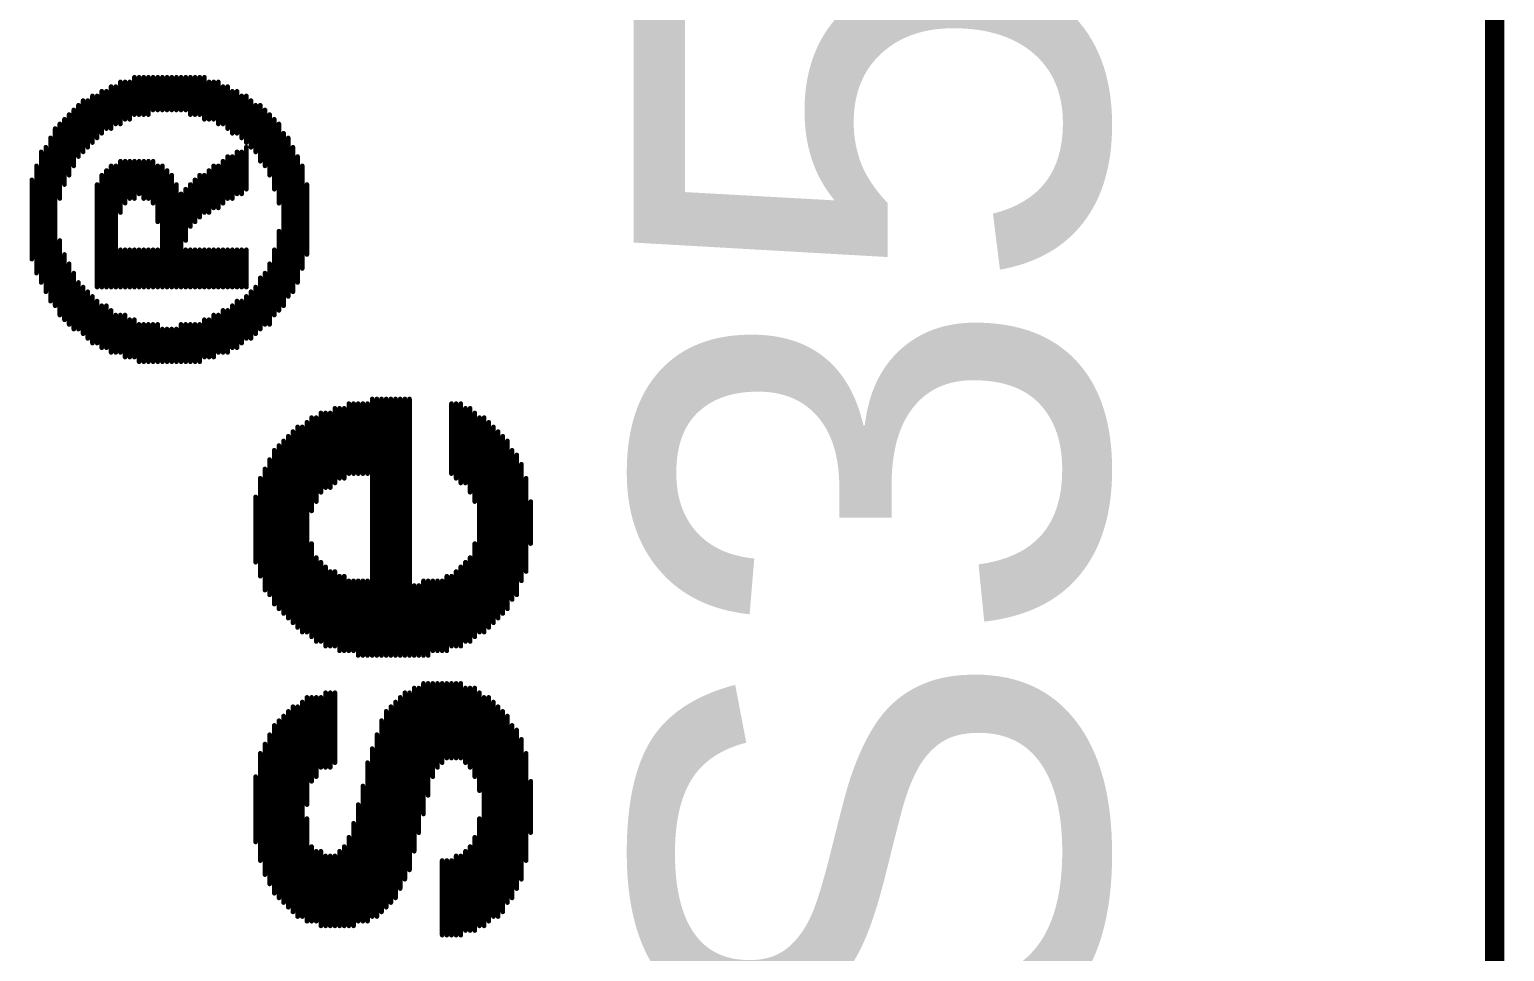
# Model space of a CAD drawing. Header units: millimetres. Extents: x 3.36 to 9.53, y 8.95 to 11.93.
# Drawn here: x 3.8103 to 4.1899, y 10.1594 to 10.3967 of the extents above; entities that cross this region are included whole.
import ezdxf

# ---------------------------------------------------------------- set-up
doc = ezdxf.new("R2010")
doc.units = ezdxf.units.MM
doc.header["$MEASUREMENT"] = 0
doc.layers.get('0').update_dxf_attribs({"linetype": 'CONTINUOUS'})
doc.layers.add('TOPOVERLAY', color=2, linetype='CONTINUOUS')

# ---------------------------------------------------------------- blocks, each defined once
blk = doc.blocks.new('TFT35_B_33')
at = {"layer": 'TOPOVERLAY', "const_width": 0.005}
blk.add_lwpolyline([(-1.67323, -1.08268), (-1.67323, 1.08268)], dxfattribs=at)

msp = doc.modelspace()

# ---------------------------------------------------------------- linework, layer by layer
at = {"layer": 'TOPOVERLAY', "const_width": 0.0012}
for points in [[(3.83369, 10.37237), (3.83369, 10.38317)], [(3.83489, 10.37357), (3.83489, 10.38317)], [(3.83609, 10.37357), (3.83609, 10.38317)], [(3.83729, 10.37477), (3.83729, 10.38437)], [(3.83849, 10.37477), (3.83849, 10.38437)], [(3.83969, 10.37477), (3.83969, 10.38437)], [(3.84089, 10.37477), (3.84089, 10.38437)], [(3.84209, 10.37597), (3.84209, 10.38437)], [(3.84329, 10.37597), (3.84329, 10.38437)], [(3.84449, 10.37597), (3.84449, 10.38437)], [(3.84569, 10.37597), (3.84569, 10.38437)], [(3.84689, 10.37597), (3.84689, 10.38437)], [(3.84809, 10.37597), (3.84809, 10.38437)], [(3.84929, 10.37597), (3.84929, 10.38437)], [(3.85049, 10.37597), (3.85049, 10.38437)], [(3.85169, 10.37477), (3.85169, 10.38437)], [(3.85289, 10.37477), (3.85289, 10.38437)], [(3.85409, 10.37477), (3.85409, 10.38437)], [(3.85529, 10.37357), (3.85529, 10.38437)], [(3.85649, 10.37357), (3.85649, 10.38317)], [(3.85769, 10.37357), (3.85769, 10.38317)], [(3.85889, 10.37237), (3.85889, 10.38317)], [(3.82649, 10.36757), (3.82649, 10.37957)], [(3.82769, 10.36877), (3.82769, 10.37957)], [(3.82889, 10.36997), (3.82889, 10.38077)], [(3.83009, 10.37117), (3.83009, 10.38077)], [(3.83129, 10.37117), (3.83129, 10.38197)], [(3.83249, 10.37237), (3.83249, 10.38197)], [(3.86009, 10.37237), (3.86009, 10.38197)], [(3.86129, 10.37117), (3.86129, 10.38197)], [(3.86249, 10.36997), (3.86249, 10.38077)], [(3.86369, 10.36997), (3.86369, 10.38077)], [(3.86489, 10.36877), (3.86489, 10.37957)], [(3.86609, 10.36757), (3.86609, 10.37957)], [(3.82049, 10.35917), (3.82049, 10.37477)], [(3.82169, 10.36157), (3.82169, 10.37597)], [(3.82289, 10.36397), (3.82289, 10.37717)], [(3.82409, 10.36517), (3.82409, 10.37837)], [(3.82529, 10.36637), (3.82529, 10.37837)], [(3.86729, 10.36637), (3.86729, 10.37837)], [(3.86849, 10.36517), (3.86849, 10.37717)], [(3.86969, 10.36277), (3.86969, 10.37717)], [(3.87089, 10.36157), (3.87089, 10.37597)], [(3.87209, 10.35917), (3.87209, 10.37477)], [(3.81689, 10.32557), (3.81689, 10.37117)], [(3.81809, 10.35317), (3.81809, 10.37237)], [(3.81929, 10.35677), (3.81929, 10.37357)], [(3.87329, 10.35557), (3.87329, 10.37357)], [(3.87449, 10.35197), (3.87449, 10.37237)], [(3.81569, 10.32677), (3.81569, 10.36877)], [(3.87569, 10.32557), (3.87569, 10.36997)], [(3.87689, 10.32797), (3.87689, 10.36877)], [(3.81329, 10.33157), (3.81329, 10.36517)], [(3.81449, 10.32917), (3.81449, 10.36637)], [(3.86129, 10.35317), (3.86129, 10.36397)], [(3.86249, 10.35317), (3.86249, 10.36397)], [(3.86369, 10.35437), (3.86369, 10.36517)], [(3.86489, 10.35437), (3.86489, 10.36517)], [(3.86609, 10.35557), (3.86609, 10.36637)], [(3.87809, 10.32917), (3.87809, 10.36637)], [(3.87929, 10.33157), (3.87929, 10.36397)], [(3.81209, 10.33397), (3.81209, 10.36157)], [(3.83009, 10.33037), (3.83009, 10.36037)], [(3.83129, 10.33037), (3.83129, 10.36157)], [(3.83249, 10.33037), (3.83249, 10.36157)], [(3.83369, 10.34957), (3.83369, 10.36277)], [(3.83489, 10.35197), (3.83489, 10.36277)], [(3.83609, 10.35317), (3.83609, 10.36277)], [(3.83729, 10.35317), (3.83729, 10.36277)], [(3.83849, 10.35437), (3.83849, 10.36277)], [(3.83969, 10.35317), (3.83969, 10.36277)], [(3.84089, 10.35317), (3.84089, 10.36277)], [(3.84209, 10.35197), (3.84209, 10.36277)], [(3.84329, 10.34717), (3.84329, 10.36157)], [(3.84449, 10.33037), (3.84449, 10.36157)], [(3.84569, 10.33037), (3.84569, 10.36037)], [(3.85649, 10.34957), (3.85649, 10.36037)], [(3.85769, 10.35077), (3.85769, 10.36157)], [(3.85889, 10.35077), (3.85889, 10.36157)], [(3.86009, 10.35197), (3.86009, 10.36277)], [(3.88049, 10.33517), (3.88049, 10.36157)], [(3.81089, 10.33757), (3.81089, 10.35797)], [(3.82769, 10.33037), (3.82769, 10.35677)], [(3.82889, 10.33037), (3.82889, 10.35917)], [(3.84689, 10.33037), (3.84689, 10.35917)], [(3.84809, 10.33037), (3.84809, 10.35677)], [(3.85169, 10.34597), (3.85169, 10.35677)], [(3.85289, 10.34717), (3.85289, 10.35797)], [(3.85409, 10.34837), (3.85409, 10.35917)], [(3.85529, 10.34957), (3.85529, 10.35917)], [(3.88169, 10.33877), (3.88169, 10.35677)], [(3.84929, 10.33037), (3.84929, 10.35437)], [(3.85049, 10.34237), (3.85049, 10.35557)], [(3.87449, 10.32437), (3.87449, 10.34477)], [(3.81809, 10.32317), (3.81809, 10.34237)], [(3.81929, 10.32197), (3.81929, 10.33877)], [(3.83369, 10.33037), (3.83369, 10.33997)], [(3.83489, 10.33037), (3.83489, 10.33997)], [(3.83609, 10.33037), (3.83609, 10.33997)], [(3.83729, 10.33037), (3.83729, 10.33997)], [(3.83849, 10.33037), (3.83849, 10.33997)], [(3.83969, 10.33037), (3.83969, 10.33997)], [(3.84089, 10.33037), (3.84089, 10.33997)], [(3.84209, 10.33037), (3.84209, 10.33997)], [(3.84329, 10.33037), (3.84329, 10.33997)], [(3.85049, 10.33037), (3.85049, 10.33997)], [(3.85169, 10.33037), (3.85169, 10.33997)], [(3.85289, 10.33037), (3.85289, 10.33997)], [(3.85409, 10.33037), (3.85409, 10.33997)], [(3.85529, 10.33037), (3.85529, 10.33997)], [(3.85649, 10.33037), (3.85649, 10.33997)], [(3.85769, 10.33037), (3.85769, 10.33997)], [(3.85889, 10.33037), (3.85889, 10.33997)], [(3.86009, 10.33037), (3.86009, 10.33997)], [(3.86129, 10.33037), (3.86129, 10.33997)], [(3.86249, 10.33037), (3.86249, 10.33997)], [(3.86369, 10.33037), (3.86369, 10.33997)], [(3.86489, 10.33037), (3.86489, 10.33997)], [(3.86609, 10.33037), (3.86609, 10.33997)], [(3.87329, 10.32317), (3.87329, 10.33997)], [(3.82049, 10.32077), (3.82049, 10.33637)], [(3.82169, 10.31957), (3.82169, 10.33397)], [(3.87089, 10.32077), (3.87089, 10.33397)], [(3.87209, 10.32077), (3.87209, 10.33637)], [(3.82289, 10.31957), (3.82289, 10.33157)], [(3.82409, 10.31837), (3.82409, 10.33037)], [(3.82529, 10.31717), (3.82529, 10.32917)], [(3.86729, 10.31717), (3.86729, 10.32917)], [(3.86849, 10.31837), (3.86849, 10.33037)], [(3.86969, 10.31957), (3.86969, 10.33277)], [(3.82649, 10.31597), (3.82649, 10.32797)], [(3.82769, 10.31597), (3.82769, 10.32677)], [(3.82889, 10.31477), (3.82889, 10.32557)], [(3.83009, 10.31477), (3.83009, 10.32557)], [(3.86249, 10.31477), (3.86249, 10.32557)], [(3.86369, 10.31477), (3.86369, 10.32677)], [(3.86489, 10.31597), (3.86489, 10.32677)], [(3.86609, 10.31717), (3.86609, 10.32797)], [(3.83129, 10.31357), (3.83129, 10.32437)], [(3.83249, 10.31357), (3.83249, 10.32317)], [(3.83369, 10.31357), (3.83369, 10.32317)], [(3.83489, 10.31237), (3.83489, 10.32317)], [(3.83609, 10.31237), (3.83609, 10.32197)], [(3.83729, 10.31237), (3.83729, 10.32197)], [(3.85529, 10.31237), (3.85529, 10.32197)], [(3.85649, 10.31237), (3.85649, 10.32197)], [(3.85769, 10.31237), (3.85769, 10.32317)], [(3.85889, 10.31357), (3.85889, 10.32317)], [(3.86009, 10.31357), (3.86009, 10.32437)], [(3.86129, 10.31357), (3.86129, 10.32437)], [(3.83849, 10.31117), (3.83849, 10.32077)], [(3.83969, 10.31117), (3.83969, 10.32077)], [(3.84089, 10.31117), (3.84089, 10.32077)], [(3.84209, 10.31117), (3.84209, 10.32077)], [(3.84329, 10.31117), (3.84329, 10.32077)], [(3.84449, 10.31117), (3.84449, 10.31957)], [(3.84569, 10.31117), (3.84569, 10.31957)], [(3.84689, 10.31117), (3.84689, 10.31957)], [(3.84809, 10.31117), (3.84809, 10.31957)], [(3.84929, 10.31117), (3.84929, 10.32077)], [(3.85049, 10.31117), (3.85049, 10.32077)], [(3.85169, 10.31117), (3.85169, 10.32077)], [(3.85289, 10.31117), (3.85289, 10.32077)], [(3.85409, 10.31117), (3.85409, 10.32077)], [(3.88889, 10.27997), (3.88889, 10.29917)], [(3.89009, 10.28117), (3.89009, 10.29917)], [(3.89129, 10.28117), (3.89129, 10.29917)], [(3.89249, 10.28237), (3.89249, 10.30037)], [(3.89369, 10.28237), (3.89369, 10.30037)], [(3.89489, 10.28237), (3.89489, 10.30037)], [(3.89609, 10.28237), (3.89609, 10.30037)], [(3.89729, 10.28237), (3.89729, 10.30037)], [(3.89849, 10.23557), (3.89849, 10.30157)], [(3.89969, 10.23557), (3.89969, 10.30157)], [(3.90089, 10.23557), (3.90089, 10.30157)], [(3.90209, 10.23557), (3.90209, 10.30157)], [(3.90329, 10.23557), (3.90329, 10.30157)], [(3.90449, 10.23557), (3.90449, 10.30157)], [(3.90569, 10.23557), (3.90569, 10.30157)], [(3.90689, 10.23557), (3.90689, 10.30157)], [(3.90809, 10.23557), (3.90809, 10.30157)], [(3.91889, 10.28237), (3.91889, 10.30037)], [(3.92009, 10.28117), (3.92009, 10.30037)], [(3.92129, 10.27997), (3.92129, 10.30037)], [(3.92249, 10.27997), (3.92249, 10.29917)], [(3.92369, 10.27757), (3.92369, 10.29917)], [(3.88169, 10.24157), (3.88169, 10.29557)], [(3.88289, 10.27277), (3.88289, 10.29677)], [(3.88409, 10.27517), (3.88409, 10.29677)], [(3.88529, 10.27757), (3.88529, 10.29797)], [(3.88649, 10.27877), (3.88649, 10.29797)], [(3.88769, 10.27877), (3.88769, 10.29797)], [(3.92489, 10.27517), (3.92489, 10.29797)], [(3.92609, 10.24157), (3.92609, 10.29677)], [(3.92729, 10.24157), (3.92729, 10.29677)], [(3.92849, 10.24277), (3.92849, 10.29557)], [(3.87689, 10.24517), (3.87689, 10.29197)], [(3.87809, 10.24397), (3.87809, 10.29317)], [(3.87929, 10.24277), (3.87929, 10.29437)], [(3.88049, 10.24157), (3.88049, 10.29437)], [(3.92969, 10.24397), (3.92969, 10.29437)], [(3.93089, 10.24517), (3.93089, 10.29317)], [(3.93209, 10.24637), (3.93209, 10.29197)], [(3.87329, 10.24877), (3.87329, 10.28837)], [(3.87449, 10.24757), (3.87449, 10.28957)], [(3.87569, 10.24637), (3.87569, 10.29077)], [(3.93329, 10.24757), (3.93329, 10.29077)], [(3.93449, 10.24997), (3.93449, 10.28837)], [(3.87089, 10.25237), (3.87089, 10.28357)], [(3.87209, 10.25117), (3.87209, 10.28597)], [(3.93569, 10.25117), (3.93569, 10.28717)], [(3.93689, 10.25477), (3.93689, 10.28477)], [(3.86969, 10.25597), (3.86969, 10.28117)], [(3.93809, 10.25717), (3.93809, 10.28117)], [(3.86849, 10.25957), (3.86849, 10.27637)], [(3.93929, 10.26437), (3.93929, 10.27517)], [(3.88289, 10.24037), (3.88289, 10.26437)], [(3.88409, 10.23917), (3.88409, 10.26077)], [(3.92369, 10.23917), (3.92369, 10.26077)], [(3.92489, 10.24037), (3.92489, 10.26437)], [(3.88529, 10.23917), (3.88529, 10.25957)], [(3.88649, 10.23797), (3.88649, 10.25837)], [(3.88769, 10.23797), (3.88769, 10.25717)], [(3.88889, 10.23797), (3.88889, 10.25717)], [(3.92009, 10.23797), (3.92009, 10.25717)], [(3.92129, 10.23797), (3.92129, 10.25837)], [(3.92249, 10.23917), (3.92249, 10.25957)], [(3.89009, 10.23677), (3.89009, 10.25597)], [(3.89129, 10.23677), (3.89129, 10.25597)], [(3.89249, 10.23677), (3.89249, 10.25477)], [(3.89369, 10.23677), (3.89369, 10.25477)], [(3.89489, 10.23557), (3.89489, 10.25477)], [(3.89609, 10.23557), (3.89609, 10.25477)], [(3.89729, 10.23557), (3.89729, 10.25477)], [(3.90929, 10.23557), (3.90929, 10.25357)], [(3.91049, 10.23557), (3.91049, 10.25357)], [(3.91169, 10.23557), (3.91169, 10.25477)], [(3.91289, 10.23557), (3.91289, 10.25477)], [(3.91409, 10.23677), (3.91409, 10.25477)], [(3.91529, 10.23677), (3.91529, 10.25477)], [(3.91649, 10.23677), (3.91649, 10.25477)], [(3.91769, 10.23677), (3.91769, 10.25597)], [(3.91889, 10.23797), (3.91889, 10.25597)], [(3.90929, 10.18517), (3.90929, 10.22717)], [(3.91049, 10.18997), (3.91049, 10.22717)], [(3.91169, 10.19477), (3.91169, 10.22837)], [(3.91289, 10.19957), (3.91289, 10.22837)], [(3.91409, 10.20437), (3.91409, 10.22837)], [(3.91529, 10.20677), (3.91529, 10.22837)], [(3.91649, 10.20797), (3.91649, 10.22837)], [(3.91769, 10.20917), (3.91769, 10.22837)], [(3.91889, 10.20917), (3.91889, 10.22837)], [(3.92009, 10.20917), (3.92009, 10.22837)], [(3.92129, 10.20917), (3.92129, 10.22837)], [(3.92249, 10.20797), (3.92249, 10.22717)], [(3.92369, 10.20677), (3.92369, 10.22717)], [(3.92489, 10.20437), (3.92489, 10.22717)], [(3.88049, 10.16837), (3.88049, 10.22357)], [(3.88169, 10.19717), (3.88169, 10.22477)], [(3.88289, 10.20317), (3.88289, 10.22477)], [(3.88409, 10.20437), (3.88409, 10.22477)], [(3.88529, 10.20677), (3.88529, 10.22477)], [(3.88649, 10.20677), (3.88649, 10.22597)], [(3.88769, 10.20677), (3.88769, 10.22597)], [(3.88889, 10.20797), (3.88889, 10.22597)], [(3.90449, 10.17317), (3.90449, 10.22357)], [(3.90569, 10.17557), (3.90569, 10.22477)], [(3.90689, 10.17797), (3.90689, 10.22597)], [(3.90809, 10.18037), (3.90809, 10.22597)], [(3.92609, 10.20077), (3.92609, 10.22597)], [(3.92729, 10.16597), (3.92729, 10.22477)], [(3.92849, 10.16717), (3.92849, 10.22477)], [(3.92969, 10.16837), (3.92969, 10.22357)], [(3.87569, 10.17197), (3.87569, 10.21997)], [(3.87689, 10.17077), (3.87689, 10.22117)], [(3.87809, 10.16957), (3.87809, 10.22237)], [(3.87929, 10.16837), (3.87929, 10.22237)], [(3.90209, 10.17077), (3.90209, 10.22117)], [(3.90329, 10.17197), (3.90329, 10.22237)], [(3.93089, 10.16837), (3.93089, 10.22237)], [(3.93209, 10.16957), (3.93209, 10.22117)], [(3.93329, 10.17197), (3.93329, 10.21997)], [(3.87209, 10.17677), (3.87209, 10.21517)], [(3.87329, 10.17437), (3.87329, 10.21757)], [(3.87449, 10.17317), (3.87449, 10.21877)], [(3.89969, 10.16837), (3.89969, 10.21517)], [(3.90089, 10.16957), (3.90089, 10.21877)], [(3.93449, 10.17317), (3.93449, 10.21757)], [(3.93569, 10.17557), (3.93569, 10.21637)], [(3.87089, 10.17917), (3.87089, 10.21277)], [(3.89849, 10.16837), (3.89849, 10.21157)], [(3.93689, 10.17797), (3.93689, 10.21397)], [(3.86969, 10.18277), (3.86969, 10.21037)], [(3.89729, 10.16717), (3.89729, 10.20797)], [(3.93809, 10.18277), (3.93809, 10.21037)], [(3.86849, 10.18757), (3.86849, 10.20437)], [(3.89609, 10.16717), (3.89609, 10.20197)], [(3.93929, 10.18997), (3.93929, 10.20317)], [(3.89489, 10.16717), (3.89489, 10.19717)], [(3.88169, 10.16717), (3.88169, 10.19357)], [(3.92609, 10.16597), (3.92609, 10.19357)], [(3.89249, 10.16597), (3.89249, 10.18877)], [(3.89369, 10.16597), (3.89369, 10.19237)], [(3.92489, 10.16477), (3.92489, 10.18877)], [(3.88289, 10.16717), (3.88289, 10.18637)], [(3.88409, 10.16717), (3.88409, 10.18517)], [(3.88529, 10.16597), (3.88529, 10.18517)], [(3.89009, 10.16597), (3.89009, 10.18517)], [(3.89129, 10.16597), (3.89129, 10.18637)], [(3.92249, 10.16477), (3.92249, 10.18517)], [(3.92369, 10.16477), (3.92369, 10.18637)], [(3.88649, 10.16597), (3.88649, 10.18397)], [(3.88769, 10.16597), (3.88769, 10.18397)], [(3.88889, 10.16597), (3.88889, 10.18397)], [(3.91649, 10.16357), (3.91649, 10.18277)], [(3.91769, 10.16357), (3.91769, 10.18277)], [(3.91889, 10.16357), (3.91889, 10.18277)], [(3.92009, 10.16357), (3.92009, 10.18397)], [(3.92129, 10.16357), (3.92129, 10.18397)]]:
    msp.add_lwpolyline(points, dxfattribs=at)
at = {"layer": 'TOPOVERLAY', "const_width": 0.0006}
for points in [[(3.83339, 10.38317, 1), (3.83399, 10.38317, 1)], [(3.83459, 10.38317, 1), (3.83519, 10.38317, 1)], [(3.83579, 10.38317, 1), (3.83639, 10.38317, 1)], [(3.83699, 10.38437, 1), (3.83759, 10.38437, 1)], [(3.83819, 10.38437, 1), (3.83879, 10.38437, 1)], [(3.83939, 10.38437, 1), (3.83999, 10.38437, 1)], [(3.84059, 10.38437, 1), (3.84119, 10.38437, 1)], [(3.84179, 10.38437, 1), (3.84239, 10.38437, 1)], [(3.84299, 10.38437, 1), (3.84359, 10.38437, 1)], [(3.84419, 10.38437, 1), (3.84479, 10.38437, 1)], [(3.84539, 10.38437, 1), (3.84599, 10.38437, 1)], [(3.84659, 10.38437, 1), (3.84719, 10.38437, 1)], [(3.84779, 10.38437, 1), (3.84839, 10.38437, 1)], [(3.84899, 10.38437, 1), (3.84959, 10.38437, 1)], [(3.85019, 10.38437, 1), (3.85079, 10.38437, 1)], [(3.85139, 10.38437, 1), (3.85199, 10.38437, 1)], [(3.85259, 10.38437, 1), (3.85319, 10.38437, 1)], [(3.85379, 10.38437, 1), (3.85439, 10.38437, 1)], [(3.85499, 10.38437, 1), (3.85559, 10.38437, 1)], [(3.85619, 10.38317, 1), (3.85679, 10.38317, 1)], [(3.85739, 10.38317, 1), (3.85799, 10.38317, 1)], [(3.85859, 10.38317, 1), (3.85919, 10.38317, 1)], [(3.82619, 10.37957, 1), (3.82679, 10.37957, 1)], [(3.82739, 10.37957, 1), (3.82799, 10.37957, 1)], [(3.82859, 10.38077, 1), (3.82919, 10.38077, 1)], [(3.82979, 10.38077, 1), (3.83039, 10.38077, 1)], [(3.83099, 10.38197, 1), (3.83159, 10.38197, 1)], [(3.83219, 10.38197, 1), (3.83279, 10.38197, 1)], [(3.85979, 10.38197, 1), (3.86039, 10.38197, 1)], [(3.86099, 10.38197, 1), (3.86159, 10.38197, 1)], [(3.86219, 10.38077, 1), (3.86279, 10.38077, 1)], [(3.86339, 10.38077, 1), (3.86399, 10.38077, 1)], [(3.86459, 10.37957, 1), (3.86519, 10.37957, 1)], [(3.86579, 10.37957, 1), (3.86639, 10.37957, 1)], [(3.82019, 10.37477, 1), (3.82079, 10.37477, 1)], [(3.82139, 10.37597, 1), (3.82199, 10.37597, 1)], [(3.82259, 10.37717, 1), (3.82319, 10.37717, 1)], [(3.82379, 10.37837, 1), (3.82439, 10.37837, 1)], [(3.82499, 10.37837, 1), (3.82559, 10.37837, 1)], [(3.83699, 10.37477, 1), (3.83759, 10.37477, 1)], [(3.83819, 10.37477, 1), (3.83879, 10.37477, 1)], [(3.83939, 10.37477, 1), (3.83999, 10.37477, 1)], [(3.84059, 10.37477, 1), (3.84119, 10.37477, 1)], [(3.84179, 10.37597, 1), (3.84239, 10.37597, 1)], [(3.84299, 10.37597, 1), (3.84359, 10.37597, 1)], [(3.84419, 10.37597, 1), (3.84479, 10.37597, 1)], [(3.84539, 10.37597, 1), (3.84599, 10.37597, 1)], [(3.84659, 10.37597, 1), (3.84719, 10.37597, 1)], [(3.84779, 10.37597, 1), (3.84839, 10.37597, 1)], [(3.84899, 10.37597, 1), (3.84959, 10.37597, 1)], [(3.85019, 10.37597, 1), (3.85079, 10.37597, 1)], [(3.85139, 10.37477, 1), (3.85199, 10.37477, 1)], [(3.85259, 10.37477, 1), (3.85319, 10.37477, 1)], [(3.85379, 10.37477, 1), (3.85439, 10.37477, 1)], [(3.86699, 10.37837, 1), (3.86759, 10.37837, 1)], [(3.86819, 10.37717, 1), (3.86879, 10.37717, 1)], [(3.86939, 10.37717, 1), (3.86999, 10.37717, 1)], [(3.87059, 10.37597, 1), (3.87119, 10.37597, 1)], [(3.87179, 10.37477, 1), (3.87239, 10.37477, 1)], [(3.81659, 10.37117, 1), (3.81719, 10.37117, 1)], [(3.81779, 10.37237, 1), (3.81839, 10.37237, 1)], [(3.81899, 10.37357, 1), (3.81959, 10.37357, 1)], [(3.82979, 10.37117, 1), (3.83039, 10.37117, 1)], [(3.83099, 10.37117, 1), (3.83159, 10.37117, 1)], [(3.83219, 10.37237, 1), (3.83279, 10.37237, 1)], [(3.83339, 10.37237, 1), (3.83399, 10.37237, 1)], [(3.83459, 10.37357, 1), (3.83519, 10.37357, 1)], [(3.83579, 10.37357, 1), (3.83639, 10.37357, 1)], [(3.85499, 10.37357, 1), (3.85559, 10.37357, 1)], [(3.85619, 10.37357, 1), (3.85679, 10.37357, 1)], [(3.85739, 10.37357, 1), (3.85799, 10.37357, 1)], [(3.85859, 10.37237, 1), (3.85919, 10.37237, 1)], [(3.85979, 10.37237, 1), (3.86039, 10.37237, 1)], [(3.86099, 10.37117, 1), (3.86159, 10.37117, 1)], [(3.87299, 10.37357, 1), (3.87359, 10.37357, 1)], [(3.87419, 10.37237, 1), (3.87479, 10.37237, 1)], [(3.81539, 10.36877, 1), (3.81599, 10.36877, 1)], [(3.82619, 10.36757, 1), (3.82679, 10.36757, 1)], [(3.82739, 10.36877, 1), (3.82799, 10.36877, 1)], [(3.82859, 10.36997, 1), (3.82919, 10.36997, 1)], [(3.86219, 10.36997, 1), (3.86279, 10.36997, 1)], [(3.86339, 10.36997, 1), (3.86399, 10.36997, 1)], [(3.86459, 10.36877, 1), (3.86519, 10.36877, 1)], [(3.86579, 10.36757, 1), (3.86639, 10.36757, 1)], [(3.87539, 10.36997, 1), (3.87599, 10.36997, 1)], [(3.87659, 10.36877, 1), (3.87719, 10.36877, 1)], [(3.81299, 10.36517, 1), (3.81359, 10.36517, 1)], [(3.81419, 10.36637, 1), (3.81479, 10.36637, 1)], [(3.82259, 10.36397, 1), (3.82319, 10.36397, 1)], [(3.82379, 10.36517, 1), (3.82439, 10.36517, 1)], [(3.82499, 10.36637, 1), (3.82559, 10.36637, 1)], [(3.86099, 10.36397, 1), (3.86159, 10.36397, 1)], [(3.86219, 10.36397, 1), (3.86279, 10.36397, 1)], [(3.86339, 10.36517, 1), (3.86399, 10.36517, 1)], [(3.86459, 10.36517, 1), (3.86519, 10.36517, 1)], [(3.86579, 10.36637, 1), (3.86639, 10.36637, 1)], [(3.86699, 10.36637, 1), (3.86759, 10.36637, 1)], [(3.86819, 10.36517, 1), (3.86879, 10.36517, 1)], [(3.87779, 10.36637, 1), (3.87839, 10.36637, 1)], [(3.87899, 10.36397, 1), (3.87959, 10.36397, 1)], [(3.81179, 10.36157, 1), (3.81239, 10.36157, 1)], [(3.82139, 10.36157, 1), (3.82199, 10.36157, 1)], [(3.82979, 10.36037, 1), (3.83039, 10.36037, 1)], [(3.83099, 10.36157, 1), (3.83159, 10.36157, 1)], [(3.83219, 10.36157, 1), (3.83279, 10.36157, 1)], [(3.83339, 10.36277, 1), (3.83399, 10.36277, 1)], [(3.83459, 10.36277, 1), (3.83519, 10.36277, 1)], [(3.83579, 10.36277, 1), (3.83639, 10.36277, 1)], [(3.83699, 10.36277, 1), (3.83759, 10.36277, 1)], [(3.83819, 10.36277, 1), (3.83879, 10.36277, 1)], [(3.83939, 10.36277, 1), (3.83999, 10.36277, 1)], [(3.84059, 10.36277, 1), (3.84119, 10.36277, 1)], [(3.84179, 10.36277, 1), (3.84239, 10.36277, 1)], [(3.84299, 10.36157, 1), (3.84359, 10.36157, 1)], [(3.84419, 10.36157, 1), (3.84479, 10.36157, 1)], [(3.84539, 10.36037, 1), (3.84599, 10.36037, 1)], [(3.85619, 10.36037, 1), (3.85679, 10.36037, 1)], [(3.85739, 10.36157, 1), (3.85799, 10.36157, 1)], [(3.85859, 10.36157, 1), (3.85919, 10.36157, 1)], [(3.85979, 10.36277, 1), (3.86039, 10.36277, 1)], [(3.86939, 10.36277, 1), (3.86999, 10.36277, 1)], [(3.87059, 10.36157, 1), (3.87119, 10.36157, 1)], [(3.88019, 10.36157, 1), (3.88079, 10.36157, 1)], [(3.81059, 10.35797, 1), (3.81119, 10.35797, 1)], [(3.81899, 10.35677, 1), (3.81959, 10.35677, 1)], [(3.82019, 10.35917, 1), (3.82079, 10.35917, 1)], [(3.82739, 10.35677, 1), (3.82799, 10.35677, 1)], [(3.82859, 10.35917, 1), (3.82919, 10.35917, 1)], [(3.84659, 10.35917, 1), (3.84719, 10.35917, 1)], [(3.84779, 10.35677, 1), (3.84839, 10.35677, 1)], [(3.85139, 10.35677, 1), (3.85199, 10.35677, 1)], [(3.85259, 10.35797, 1), (3.85319, 10.35797, 1)], [(3.85379, 10.35917, 1), (3.85439, 10.35917, 1)], [(3.85499, 10.35917, 1), (3.85559, 10.35917, 1)], [(3.87179, 10.35917, 1), (3.87239, 10.35917, 1)], [(3.88139, 10.35677, 1), (3.88199, 10.35677, 1)], [(3.81779, 10.35317, 1), (3.81839, 10.35317, 1)], [(3.83459, 10.35197, 1), (3.83519, 10.35197, 1)], [(3.83579, 10.35317, 1), (3.83639, 10.35317, 1)], [(3.83699, 10.35317, 1), (3.83759, 10.35317, 1)], [(3.83819, 10.35437, 1), (3.83879, 10.35437, 1)], [(3.83939, 10.35317, 1), (3.83999, 10.35317, 1)], [(3.84059, 10.35317, 1), (3.84119, 10.35317, 1)], [(3.84179, 10.35197, 1), (3.84239, 10.35197, 1)], [(3.84899, 10.35437, 1), (3.84959, 10.35437, 1)], [(3.85019, 10.35557, 1), (3.85079, 10.35557, 1)], [(3.85979, 10.35197, 1), (3.86039, 10.35197, 1)], [(3.86099, 10.35317, 1), (3.86159, 10.35317, 1)], [(3.86219, 10.35317, 1), (3.86279, 10.35317, 1)], [(3.86339, 10.35437, 1), (3.86399, 10.35437, 1)], [(3.86459, 10.35437, 1), (3.86519, 10.35437, 1)], [(3.86579, 10.35557, 1), (3.86639, 10.35557, 1)], [(3.87299, 10.35557, 1), (3.87359, 10.35557, 1)], [(3.87419, 10.35197, 1), (3.87479, 10.35197, 1)], [(3.83339, 10.34957, 1), (3.83399, 10.34957, 1)], [(3.85379, 10.34837, 1), (3.85439, 10.34837, 1)], [(3.85499, 10.34957, 1), (3.85559, 10.34957, 1)], [(3.85619, 10.34957, 1), (3.85679, 10.34957, 1)], [(3.85739, 10.35077, 1), (3.85799, 10.35077, 1)], [(3.85859, 10.35077, 1), (3.85919, 10.35077, 1)], [(3.84299, 10.34717, 1), (3.84359, 10.34717, 1)], [(3.85139, 10.34597, 1), (3.85199, 10.34597, 1)], [(3.85259, 10.34717, 1), (3.85319, 10.34717, 1)], [(3.87419, 10.34477, 1), (3.87479, 10.34477, 1)], [(3.81779, 10.34237, 1), (3.81839, 10.34237, 1)], [(3.85019, 10.34237, 1), (3.85079, 10.34237, 1)], [(3.81059, 10.33757, 1), (3.81119, 10.33757, 1)], [(3.81899, 10.33877, 1), (3.81959, 10.33877, 1)], [(3.83339, 10.33997, 1), (3.83399, 10.33997, 1)], [(3.83459, 10.33997, 1), (3.83519, 10.33997, 1)], [(3.83579, 10.33997, 1), (3.83639, 10.33997, 1)], [(3.83699, 10.33997, 1), (3.83759, 10.33997, 1)], [(3.83819, 10.33997, 1), (3.83879, 10.33997, 1)], [(3.83939, 10.33997, 1), (3.83999, 10.33997, 1)], [(3.84059, 10.33997, 1), (3.84119, 10.33997, 1)], [(3.84179, 10.33997, 1), (3.84239, 10.33997, 1)], [(3.84299, 10.33997, 1), (3.84359, 10.33997, 1)], [(3.85019, 10.33997, 1), (3.85079, 10.33997, 1)], [(3.85139, 10.33997, 1), (3.85199, 10.33997, 1)], [(3.85259, 10.33997, 1), (3.85319, 10.33997, 1)], [(3.85379, 10.33997, 1), (3.85439, 10.33997, 1)], [(3.85499, 10.33997, 1), (3.85559, 10.33997, 1)], [(3.85619, 10.33997, 1), (3.85679, 10.33997, 1)], [(3.85739, 10.33997, 1), (3.85799, 10.33997, 1)], [(3.85859, 10.33997, 1), (3.85919, 10.33997, 1)], [(3.85979, 10.33997, 1), (3.86039, 10.33997, 1)], [(3.86099, 10.33997, 1), (3.86159, 10.33997, 1)], [(3.86219, 10.33997, 1), (3.86279, 10.33997, 1)], [(3.86339, 10.33997, 1), (3.86399, 10.33997, 1)], [(3.86459, 10.33997, 1), (3.86519, 10.33997, 1)], [(3.86579, 10.33997, 1), (3.86639, 10.33997, 1)], [(3.87299, 10.33997, 1), (3.87359, 10.33997, 1)], [(3.88139, 10.33877, 1), (3.88199, 10.33877, 1)], [(3.81179, 10.33397, 1), (3.81239, 10.33397, 1)], [(3.82019, 10.33637, 1), (3.82079, 10.33637, 1)], [(3.82139, 10.33397, 1), (3.82199, 10.33397, 1)], [(3.87059, 10.33397, 1), (3.87119, 10.33397, 1)], [(3.87179, 10.33637, 1), (3.87239, 10.33637, 1)], [(3.88019, 10.33517, 1), (3.88079, 10.33517, 1)], [(3.81299, 10.33157, 1), (3.81359, 10.33157, 1)], [(3.81419, 10.32917, 1), (3.81479, 10.32917, 1)], [(3.82259, 10.33157, 1), (3.82319, 10.33157, 1)], [(3.82379, 10.33037, 1), (3.82439, 10.33037, 1)], [(3.82499, 10.32917, 1), (3.82559, 10.32917, 1)], [(3.82739, 10.33037, 1), (3.82799, 10.33037, 1)], [(3.82859, 10.33037, 1), (3.82919, 10.33037, 1)], [(3.82979, 10.33037, 1), (3.83039, 10.33037, 1)], [(3.83099, 10.33037, 1), (3.83159, 10.33037, 1)], [(3.83219, 10.33037, 1), (3.83279, 10.33037, 1)], [(3.83339, 10.33037, 1), (3.83399, 10.33037, 1)], [(3.83459, 10.33037, 1), (3.83519, 10.33037, 1)], [(3.83579, 10.33037, 1), (3.83639, 10.33037, 1)], [(3.83699, 10.33037, 1), (3.83759, 10.33037, 1)], [(3.83819, 10.33037, 1), (3.83879, 10.33037, 1)], [(3.83939, 10.33037, 1), (3.83999, 10.33037, 1)], [(3.84059, 10.33037, 1), (3.84119, 10.33037, 1)], [(3.84179, 10.33037, 1), (3.84239, 10.33037, 1)], [(3.84299, 10.33037, 1), (3.84359, 10.33037, 1)], [(3.84419, 10.33037, 1), (3.84479, 10.33037, 1)], [(3.84539, 10.33037, 1), (3.84599, 10.33037, 1)], [(3.84659, 10.33037, 1), (3.84719, 10.33037, 1)], [(3.84779, 10.33037, 1), (3.84839, 10.33037, 1)], [(3.84899, 10.33037, 1), (3.84959, 10.33037, 1)], [(3.85019, 10.33037, 1), (3.85079, 10.33037, 1)], [(3.85139, 10.33037, 1), (3.85199, 10.33037, 1)], [(3.85259, 10.33037, 1), (3.85319, 10.33037, 1)], [(3.85379, 10.33037, 1), (3.85439, 10.33037, 1)], [(3.85499, 10.33037, 1), (3.85559, 10.33037, 1)], [(3.85619, 10.33037, 1), (3.85679, 10.33037, 1)], [(3.85739, 10.33037, 1), (3.85799, 10.33037, 1)], [(3.85859, 10.33037, 1), (3.85919, 10.33037, 1)], [(3.85979, 10.33037, 1), (3.86039, 10.33037, 1)], [(3.86099, 10.33037, 1), (3.86159, 10.33037, 1)], [(3.86219, 10.33037, 1), (3.86279, 10.33037, 1)], [(3.86339, 10.33037, 1), (3.86399, 10.33037, 1)], [(3.86459, 10.33037, 1), (3.86519, 10.33037, 1)], [(3.86579, 10.33037, 1), (3.86639, 10.33037, 1)], [(3.86699, 10.32917, 1), (3.86759, 10.32917, 1)], [(3.86819, 10.33037, 1), (3.86879, 10.33037, 1)], [(3.86939, 10.33277, 1), (3.86999, 10.33277, 1)], [(3.87779, 10.32917, 1), (3.87839, 10.32917, 1)], [(3.87899, 10.33157, 1), (3.87959, 10.33157, 1)], [(3.81539, 10.32677, 1), (3.81599, 10.32677, 1)], [(3.81659, 10.32557, 1), (3.81719, 10.32557, 1)], [(3.82619, 10.32797, 1), (3.82679, 10.32797, 1)], [(3.82739, 10.32677, 1), (3.82799, 10.32677, 1)], [(3.82859, 10.32557, 1), (3.82919, 10.32557, 1)], [(3.82979, 10.32557, 1), (3.83039, 10.32557, 1)], [(3.86219, 10.32557, 1), (3.86279, 10.32557, 1)], [(3.86339, 10.32677, 1), (3.86399, 10.32677, 1)], [(3.86459, 10.32677, 1), (3.86519, 10.32677, 1)], [(3.86579, 10.32797, 1), (3.86639, 10.32797, 1)], [(3.87539, 10.32557, 1), (3.87599, 10.32557, 1)], [(3.87659, 10.32797, 1), (3.87719, 10.32797, 1)], [(3.81779, 10.32317, 1), (3.81839, 10.32317, 1)], [(3.81899, 10.32197, 1), (3.81959, 10.32197, 1)], [(3.83099, 10.32437, 1), (3.83159, 10.32437, 1)], [(3.83219, 10.32317, 1), (3.83279, 10.32317, 1)], [(3.83339, 10.32317, 1), (3.83399, 10.32317, 1)], [(3.83459, 10.32317, 1), (3.83519, 10.32317, 1)], [(3.83579, 10.32197, 1), (3.83639, 10.32197, 1)], [(3.83699, 10.32197, 1), (3.83759, 10.32197, 1)], [(3.85499, 10.32197, 1), (3.85559, 10.32197, 1)], [(3.85619, 10.32197, 1), (3.85679, 10.32197, 1)], [(3.85739, 10.32317, 1), (3.85799, 10.32317, 1)], [(3.85859, 10.32317, 1), (3.85919, 10.32317, 1)], [(3.85979, 10.32437, 1), (3.86039, 10.32437, 1)], [(3.86099, 10.32437, 1), (3.86159, 10.32437, 1)], [(3.87299, 10.32317, 1), (3.87359, 10.32317, 1)], [(3.87419, 10.32437, 1), (3.87479, 10.32437, 1)], [(3.82019, 10.32077, 1), (3.82079, 10.32077, 1)], [(3.82139, 10.31957, 1), (3.82199, 10.31957, 1)], [(3.82259, 10.31957, 1), (3.82319, 10.31957, 1)], [(3.82379, 10.31837, 1), (3.82439, 10.31837, 1)], [(3.83819, 10.32077, 1), (3.83879, 10.32077, 1)], [(3.83939, 10.32077, 1), (3.83999, 10.32077, 1)], [(3.84059, 10.32077, 1), (3.84119, 10.32077, 1)], [(3.84179, 10.32077, 1), (3.84239, 10.32077, 1)], [(3.84299, 10.32077, 1), (3.84359, 10.32077, 1)], [(3.84419, 10.31957, 1), (3.84479, 10.31957, 1)], [(3.84539, 10.31957, 1), (3.84599, 10.31957, 1)], [(3.84659, 10.31957, 1), (3.84719, 10.31957, 1)], [(3.84779, 10.31957, 1), (3.84839, 10.31957, 1)], [(3.84899, 10.32077, 1), (3.84959, 10.32077, 1)], [(3.85019, 10.32077, 1), (3.85079, 10.32077, 1)], [(3.85139, 10.32077, 1), (3.85199, 10.32077, 1)], [(3.85259, 10.32077, 1), (3.85319, 10.32077, 1)], [(3.85379, 10.32077, 1), (3.85439, 10.32077, 1)], [(3.86819, 10.31837, 1), (3.86879, 10.31837, 1)], [(3.86939, 10.31957, 1), (3.86999, 10.31957, 1)], [(3.87059, 10.32077, 1), (3.87119, 10.32077, 1)], [(3.87179, 10.32077, 1), (3.87239, 10.32077, 1)], [(3.82499, 10.31717, 1), (3.82559, 10.31717, 1)], [(3.82619, 10.31597, 1), (3.82679, 10.31597, 1)], [(3.82739, 10.31597, 1), (3.82799, 10.31597, 1)], [(3.82859, 10.31477, 1), (3.82919, 10.31477, 1)], [(3.82979, 10.31477, 1), (3.83039, 10.31477, 1)], [(3.86219, 10.31477, 1), (3.86279, 10.31477, 1)], [(3.86339, 10.31477, 1), (3.86399, 10.31477, 1)], [(3.86459, 10.31597, 1), (3.86519, 10.31597, 1)], [(3.86579, 10.31717, 1), (3.86639, 10.31717, 1)], [(3.86699, 10.31717, 1), (3.86759, 10.31717, 1)], [(3.83099, 10.31357, 1), (3.83159, 10.31357, 1)], [(3.83219, 10.31357, 1), (3.83279, 10.31357, 1)], [(3.83339, 10.31357, 1), (3.83399, 10.31357, 1)], [(3.83459, 10.31237, 1), (3.83519, 10.31237, 1)], [(3.83579, 10.31237, 1), (3.83639, 10.31237, 1)], [(3.83699, 10.31237, 1), (3.83759, 10.31237, 1)], [(3.83819, 10.31117, 1), (3.83879, 10.31117, 1)], [(3.83939, 10.31117, 1), (3.83999, 10.31117, 1)], [(3.84059, 10.31117, 1), (3.84119, 10.31117, 1)], [(3.84179, 10.31117, 1), (3.84239, 10.31117, 1)], [(3.84299, 10.31117, 1), (3.84359, 10.31117, 1)], [(3.84419, 10.31117, 1), (3.84479, 10.31117, 1)], [(3.84539, 10.31117, 1), (3.84599, 10.31117, 1)], [(3.84659, 10.31117, 1), (3.84719, 10.31117, 1)], [(3.84779, 10.31117, 1), (3.84839, 10.31117, 1)], [(3.84899, 10.31117, 1), (3.84959, 10.31117, 1)], [(3.85019, 10.31117, 1), (3.85079, 10.31117, 1)], [(3.85139, 10.31117, 1), (3.85199, 10.31117, 1)], [(3.85259, 10.31117, 1), (3.85319, 10.31117, 1)], [(3.85379, 10.31117, 1), (3.85439, 10.31117, 1)], [(3.85499, 10.31237, 1), (3.85559, 10.31237, 1)], [(3.85619, 10.31237, 1), (3.85679, 10.31237, 1)], [(3.85739, 10.31237, 1), (3.85799, 10.31237, 1)], [(3.85859, 10.31357, 1), (3.85919, 10.31357, 1)], [(3.85979, 10.31357, 1), (3.86039, 10.31357, 1)], [(3.86099, 10.31357, 1), (3.86159, 10.31357, 1)], [(3.88859, 10.29917, 1), (3.88919, 10.29917, 1)], [(3.88979, 10.29917, 1), (3.89039, 10.29917, 1)], [(3.89099, 10.29917, 1), (3.89159, 10.29917, 1)], [(3.89219, 10.30037, 1), (3.89279, 10.30037, 1)], [(3.89339, 10.30037, 1), (3.89399, 10.30037, 1)], [(3.89459, 10.30037, 1), (3.89519, 10.30037, 1)], [(3.89579, 10.30037, 1), (3.89639, 10.30037, 1)], [(3.89699, 10.30037, 1), (3.89759, 10.30037, 1)], [(3.89819, 10.30157, 1), (3.89879, 10.30157, 1)], [(3.89939, 10.30157, 1), (3.89999, 10.30157, 1)], [(3.90059, 10.30157, 1), (3.90119, 10.30157, 1)], [(3.90179, 10.30157, 1), (3.90239, 10.30157, 1)], [(3.90299, 10.30157, 1), (3.90359, 10.30157, 1)], [(3.90419, 10.30157, 1), (3.90479, 10.30157, 1)], [(3.90539, 10.30157, 1), (3.90599, 10.30157, 1)], [(3.90659, 10.30157, 1), (3.90719, 10.30157, 1)], [(3.90779, 10.30157, 1), (3.90839, 10.30157, 1)], [(3.91859, 10.30037, 1), (3.91919, 10.30037, 1)], [(3.91979, 10.30037, 1), (3.92039, 10.30037, 1)], [(3.92099, 10.30037, 1), (3.92159, 10.30037, 1)], [(3.92219, 10.29917, 1), (3.92279, 10.29917, 1)], [(3.92339, 10.29917, 1), (3.92399, 10.29917, 1)], [(3.88139, 10.29557, 1), (3.88199, 10.29557, 1)], [(3.88259, 10.29677, 1), (3.88319, 10.29677, 1)], [(3.88379, 10.29677, 1), (3.88439, 10.29677, 1)], [(3.88499, 10.29797, 1), (3.88559, 10.29797, 1)], [(3.88619, 10.29797, 1), (3.88679, 10.29797, 1)], [(3.88739, 10.29797, 1), (3.88799, 10.29797, 1)], [(3.92459, 10.29797, 1), (3.92519, 10.29797, 1)], [(3.92579, 10.29677, 1), (3.92639, 10.29677, 1)], [(3.92699, 10.29677, 1), (3.92759, 10.29677, 1)], [(3.92819, 10.29557, 1), (3.92879, 10.29557, 1)], [(3.87659, 10.29197, 1), (3.87719, 10.29197, 1)], [(3.87779, 10.29317, 1), (3.87839, 10.29317, 1)], [(3.87899, 10.29437, 1), (3.87959, 10.29437, 1)], [(3.88019, 10.29437, 1), (3.88079, 10.29437, 1)], [(3.92939, 10.29437, 1), (3.92999, 10.29437, 1)], [(3.93059, 10.29317, 1), (3.93119, 10.29317, 1)], [(3.93179, 10.29197, 1), (3.93239, 10.29197, 1)], [(3.87299, 10.28837, 1), (3.87359, 10.28837, 1)], [(3.87419, 10.28957, 1), (3.87479, 10.28957, 1)], [(3.87539, 10.29077, 1), (3.87599, 10.29077, 1)], [(3.93299, 10.29077, 1), (3.93359, 10.29077, 1)], [(3.93419, 10.28837, 1), (3.93479, 10.28837, 1)], [(3.87059, 10.28357, 1), (3.87119, 10.28357, 1)], [(3.87179, 10.28597, 1), (3.87239, 10.28597, 1)], [(3.93539, 10.28717, 1), (3.93599, 10.28717, 1)], [(3.93659, 10.28477, 1), (3.93719, 10.28477, 1)], [(3.86939, 10.28117, 1), (3.86999, 10.28117, 1)], [(3.88859, 10.27997, 1), (3.88919, 10.27997, 1)], [(3.88979, 10.28117, 1), (3.89039, 10.28117, 1)], [(3.89099, 10.28117, 1), (3.89159, 10.28117, 1)], [(3.89219, 10.28237, 1), (3.89279, 10.28237, 1)], [(3.89339, 10.28237, 1), (3.89399, 10.28237, 1)], [(3.89459, 10.28237, 1), (3.89519, 10.28237, 1)], [(3.89579, 10.28237, 1), (3.89639, 10.28237, 1)], [(3.89699, 10.28237, 1), (3.89759, 10.28237, 1)], [(3.91859, 10.28237, 1), (3.91919, 10.28237, 1)], [(3.91979, 10.28117, 1), (3.92039, 10.28117, 1)], [(3.92099, 10.27997, 1), (3.92159, 10.27997, 1)], [(3.92219, 10.27997, 1), (3.92279, 10.27997, 1)], [(3.93779, 10.28117, 1), (3.93839, 10.28117, 1)], [(3.86819, 10.27637, 1), (3.86879, 10.27637, 1)], [(3.88499, 10.27757, 1), (3.88559, 10.27757, 1)], [(3.88619, 10.27877, 1), (3.88679, 10.27877, 1)], [(3.88739, 10.27877, 1), (3.88799, 10.27877, 1)], [(3.92339, 10.27757, 1), (3.92399, 10.27757, 1)], [(3.88259, 10.27277, 1), (3.88319, 10.27277, 1)], [(3.88379, 10.27517, 1), (3.88439, 10.27517, 1)], [(3.92459, 10.27517, 1), (3.92519, 10.27517, 1)], [(3.93899, 10.27517, 1), (3.93959, 10.27517, 1)], [(3.88259, 10.26437, 1), (3.88319, 10.26437, 1)], [(3.88379, 10.26077, 1), (3.88439, 10.26077, 1)], [(3.92339, 10.26077, 1), (3.92399, 10.26077, 1)], [(3.92459, 10.26437, 1), (3.92519, 10.26437, 1)], [(3.93899, 10.26437, 1), (3.93959, 10.26437, 1)], [(3.86819, 10.25957, 1), (3.86879, 10.25957, 1)], [(3.88499, 10.25957, 1), (3.88559, 10.25957, 1)], [(3.88619, 10.25837, 1), (3.88679, 10.25837, 1)], [(3.88739, 10.25717, 1), (3.88799, 10.25717, 1)], [(3.88859, 10.25717, 1), (3.88919, 10.25717, 1)], [(3.91979, 10.25717, 1), (3.92039, 10.25717, 1)], [(3.92099, 10.25837, 1), (3.92159, 10.25837, 1)], [(3.92219, 10.25957, 1), (3.92279, 10.25957, 1)], [(3.93779, 10.25717, 1), (3.93839, 10.25717, 1)], [(3.86939, 10.25597, 1), (3.86999, 10.25597, 1)], [(3.88979, 10.25597, 1), (3.89039, 10.25597, 1)], [(3.89099, 10.25597, 1), (3.89159, 10.25597, 1)], [(3.89219, 10.25477, 1), (3.89279, 10.25477, 1)], [(3.89339, 10.25477, 1), (3.89399, 10.25477, 1)], [(3.89459, 10.25477, 1), (3.89519, 10.25477, 1)], [(3.89579, 10.25477, 1), (3.89639, 10.25477, 1)], [(3.89699, 10.25477, 1), (3.89759, 10.25477, 1)], [(3.90899, 10.25357, 1), (3.90959, 10.25357, 1)], [(3.91019, 10.25357, 1), (3.91079, 10.25357, 1)], [(3.91139, 10.25477, 1), (3.91199, 10.25477, 1)], [(3.91259, 10.25477, 1), (3.91319, 10.25477, 1)], [(3.91379, 10.25477, 1), (3.91439, 10.25477, 1)], [(3.91499, 10.25477, 1), (3.91559, 10.25477, 1)], [(3.91619, 10.25477, 1), (3.91679, 10.25477, 1)], [(3.91739, 10.25597, 1), (3.91799, 10.25597, 1)], [(3.91859, 10.25597, 1), (3.91919, 10.25597, 1)], [(3.93659, 10.25477, 1), (3.93719, 10.25477, 1)], [(3.87059, 10.25237, 1), (3.87119, 10.25237, 1)], [(3.87179, 10.25117, 1), (3.87239, 10.25117, 1)], [(3.93419, 10.24997, 1), (3.93479, 10.24997, 1)], [(3.93539, 10.25117, 1), (3.93599, 10.25117, 1)], [(3.87299, 10.24877, 1), (3.87359, 10.24877, 1)], [(3.87419, 10.24757, 1), (3.87479, 10.24757, 1)], [(3.87539, 10.24637, 1), (3.87599, 10.24637, 1)], [(3.93179, 10.24637, 1), (3.93239, 10.24637, 1)], [(3.93299, 10.24757, 1), (3.93359, 10.24757, 1)], [(3.87659, 10.24517, 1), (3.87719, 10.24517, 1)], [(3.87779, 10.24397, 1), (3.87839, 10.24397, 1)], [(3.87899, 10.24277, 1), (3.87959, 10.24277, 1)], [(3.92819, 10.24277, 1), (3.92879, 10.24277, 1)], [(3.92939, 10.24397, 1), (3.92999, 10.24397, 1)], [(3.93059, 10.24517, 1), (3.93119, 10.24517, 1)], [(3.88019, 10.24157, 1), (3.88079, 10.24157, 1)], [(3.88139, 10.24157, 1), (3.88199, 10.24157, 1)], [(3.88259, 10.24037, 1), (3.88319, 10.24037, 1)], [(3.88379, 10.23917, 1), (3.88439, 10.23917, 1)], [(3.88499, 10.23917, 1), (3.88559, 10.23917, 1)], [(3.88619, 10.23797, 1), (3.88679, 10.23797, 1)], [(3.88739, 10.23797, 1), (3.88799, 10.23797, 1)], [(3.88859, 10.23797, 1), (3.88919, 10.23797, 1)], [(3.91859, 10.23797, 1), (3.91919, 10.23797, 1)], [(3.91979, 10.23797, 1), (3.92039, 10.23797, 1)], [(3.92099, 10.23797, 1), (3.92159, 10.23797, 1)], [(3.92219, 10.23917, 1), (3.92279, 10.23917, 1)], [(3.92339, 10.23917, 1), (3.92399, 10.23917, 1)], [(3.92459, 10.24037, 1), (3.92519, 10.24037, 1)], [(3.92579, 10.24157, 1), (3.92639, 10.24157, 1)], [(3.92699, 10.24157, 1), (3.92759, 10.24157, 1)], [(3.88979, 10.23677, 1), (3.89039, 10.23677, 1)], [(3.89099, 10.23677, 1), (3.89159, 10.23677, 1)], [(3.89219, 10.23677, 1), (3.89279, 10.23677, 1)], [(3.89339, 10.23677, 1), (3.89399, 10.23677, 1)], [(3.89459, 10.23557, 1), (3.89519, 10.23557, 1)], [(3.89579, 10.23557, 1), (3.89639, 10.23557, 1)], [(3.89699, 10.23557, 1), (3.89759, 10.23557, 1)], [(3.89819, 10.23557, 1), (3.89879, 10.23557, 1)], [(3.89939, 10.23557, 1), (3.89999, 10.23557, 1)], [(3.90059, 10.23557, 1), (3.90119, 10.23557, 1)], [(3.90179, 10.23557, 1), (3.90239, 10.23557, 1)], [(3.90299, 10.23557, 1), (3.90359, 10.23557, 1)], [(3.90419, 10.23557, 1), (3.90479, 10.23557, 1)], [(3.90539, 10.23557, 1), (3.90599, 10.23557, 1)], [(3.90659, 10.23557, 1), (3.90719, 10.23557, 1)], [(3.90779, 10.23557, 1), (3.90839, 10.23557, 1)], [(3.90899, 10.23557, 1), (3.90959, 10.23557, 1)], [(3.91019, 10.23557, 1), (3.91079, 10.23557, 1)], [(3.91139, 10.23557, 1), (3.91199, 10.23557, 1)], [(3.91259, 10.23557, 1), (3.91319, 10.23557, 1)], [(3.91379, 10.23677, 1), (3.91439, 10.23677, 1)], [(3.91499, 10.23677, 1), (3.91559, 10.23677, 1)], [(3.91619, 10.23677, 1), (3.91679, 10.23677, 1)], [(3.91739, 10.23677, 1), (3.91799, 10.23677, 1)], [(3.90899, 10.22717, 1), (3.90959, 10.22717, 1)], [(3.91019, 10.22717, 1), (3.91079, 10.22717, 1)], [(3.91139, 10.22837, 1), (3.91199, 10.22837, 1)], [(3.91259, 10.22837, 1), (3.91319, 10.22837, 1)], [(3.91379, 10.22837, 1), (3.91439, 10.22837, 1)], [(3.91499, 10.22837, 1), (3.91559, 10.22837, 1)], [(3.91619, 10.22837, 1), (3.91679, 10.22837, 1)], [(3.91739, 10.22837, 1), (3.91799, 10.22837, 1)], [(3.91859, 10.22837, 1), (3.91919, 10.22837, 1)], [(3.91979, 10.22837, 1), (3.92039, 10.22837, 1)], [(3.92099, 10.22837, 1), (3.92159, 10.22837, 1)], [(3.92219, 10.22717, 1), (3.92279, 10.22717, 1)], [(3.92339, 10.22717, 1), (3.92399, 10.22717, 1)], [(3.92459, 10.22717, 1), (3.92519, 10.22717, 1)], [(3.88019, 10.22357, 1), (3.88079, 10.22357, 1)], [(3.88139, 10.22477, 1), (3.88199, 10.22477, 1)], [(3.88259, 10.22477, 1), (3.88319, 10.22477, 1)], [(3.88379, 10.22477, 1), (3.88439, 10.22477, 1)], [(3.88499, 10.22477, 1), (3.88559, 10.22477, 1)], [(3.88619, 10.22597, 1), (3.88679, 10.22597, 1)], [(3.88739, 10.22597, 1), (3.88799, 10.22597, 1)], [(3.88859, 10.22597, 1), (3.88919, 10.22597, 1)], [(3.90419, 10.22357, 1), (3.90479, 10.22357, 1)], [(3.90539, 10.22477, 1), (3.90599, 10.22477, 1)], [(3.90659, 10.22597, 1), (3.90719, 10.22597, 1)], [(3.90779, 10.22597, 1), (3.90839, 10.22597, 1)], [(3.92579, 10.22597, 1), (3.92639, 10.22597, 1)], [(3.92699, 10.22477, 1), (3.92759, 10.22477, 1)], [(3.92819, 10.22477, 1), (3.92879, 10.22477, 1)], [(3.92939, 10.22357, 1), (3.92999, 10.22357, 1)], [(3.87539, 10.21997, 1), (3.87599, 10.21997, 1)], [(3.87659, 10.22117, 1), (3.87719, 10.22117, 1)], [(3.87779, 10.22237, 1), (3.87839, 10.22237, 1)], [(3.87899, 10.22237, 1), (3.87959, 10.22237, 1)], [(3.90179, 10.22117, 1), (3.90239, 10.22117, 1)], [(3.90299, 10.22237, 1), (3.90359, 10.22237, 1)], [(3.93059, 10.22237, 1), (3.93119, 10.22237, 1)], [(3.93179, 10.22117, 1), (3.93239, 10.22117, 1)], [(3.93299, 10.21997, 1), (3.93359, 10.21997, 1)], [(3.87179, 10.21517, 1), (3.87239, 10.21517, 1)], [(3.87299, 10.21757, 1), (3.87359, 10.21757, 1)], [(3.87419, 10.21877, 1), (3.87479, 10.21877, 1)], [(3.89939, 10.21517, 1), (3.89999, 10.21517, 1)], [(3.90059, 10.21877, 1), (3.90119, 10.21877, 1)], [(3.93419, 10.21757, 1), (3.93479, 10.21757, 1)], [(3.93539, 10.21637, 1), (3.93599, 10.21637, 1)], [(3.87059, 10.21277, 1), (3.87119, 10.21277, 1)], [(3.89819, 10.21157, 1), (3.89879, 10.21157, 1)], [(3.93659, 10.21397, 1), (3.93719, 10.21397, 1)], [(3.86939, 10.21037, 1), (3.86999, 10.21037, 1)], [(3.88859, 10.20797, 1), (3.88919, 10.20797, 1)], [(3.89699, 10.20797, 1), (3.89759, 10.20797, 1)], [(3.91619, 10.20797, 1), (3.91679, 10.20797, 1)], [(3.91739, 10.20917, 1), (3.91799, 10.20917, 1)], [(3.91859, 10.20917, 1), (3.91919, 10.20917, 1)], [(3.91979, 10.20917, 1), (3.92039, 10.20917, 1)], [(3.92099, 10.20917, 1), (3.92159, 10.20917, 1)], [(3.92219, 10.20797, 1), (3.92279, 10.20797, 1)], [(3.93779, 10.21037, 1), (3.93839, 10.21037, 1)], [(3.86819, 10.20437, 1), (3.86879, 10.20437, 1)], [(3.88379, 10.20437, 1), (3.88439, 10.20437, 1)], [(3.88499, 10.20677, 1), (3.88559, 10.20677, 1)], [(3.88619, 10.20677, 1), (3.88679, 10.20677, 1)], [(3.88739, 10.20677, 1), (3.88799, 10.20677, 1)], [(3.91379, 10.20437, 1), (3.91439, 10.20437, 1)], [(3.91499, 10.20677, 1), (3.91559, 10.20677, 1)], [(3.92339, 10.20677, 1), (3.92399, 10.20677, 1)], [(3.92459, 10.20437, 1), (3.92519, 10.20437, 1)], [(3.88259, 10.20317, 1), (3.88319, 10.20317, 1)], [(3.89579, 10.20197, 1), (3.89639, 10.20197, 1)], [(3.92579, 10.20077, 1), (3.92639, 10.20077, 1)], [(3.93899, 10.20317, 1), (3.93959, 10.20317, 1)], [(3.88139, 10.19717, 1), (3.88199, 10.19717, 1)], [(3.89459, 10.19717, 1), (3.89519, 10.19717, 1)], [(3.91259, 10.19957, 1), (3.91319, 10.19957, 1)], [(3.88139, 10.19357, 1), (3.88199, 10.19357, 1)], [(3.91139, 10.19477, 1), (3.91199, 10.19477, 1)], [(3.92579, 10.19357, 1), (3.92639, 10.19357, 1)], [(3.89219, 10.18877, 1), (3.89279, 10.18877, 1)], [(3.89339, 10.19237, 1), (3.89399, 10.19237, 1)], [(3.91019, 10.18997, 1), (3.91079, 10.18997, 1)], [(3.92459, 10.18877, 1), (3.92519, 10.18877, 1)], [(3.93899, 10.18997, 1), (3.93959, 10.18997, 1)], [(3.86819, 10.18757, 1), (3.86879, 10.18757, 1)], [(3.88259, 10.18637, 1), (3.88319, 10.18637, 1)], [(3.88379, 10.18517, 1), (3.88439, 10.18517, 1)], [(3.88499, 10.18517, 1), (3.88559, 10.18517, 1)], [(3.88979, 10.18517, 1), (3.89039, 10.18517, 1)], [(3.89099, 10.18637, 1), (3.89159, 10.18637, 1)], [(3.90899, 10.18517, 1), (3.90959, 10.18517, 1)], [(3.92219, 10.18517, 1), (3.92279, 10.18517, 1)], [(3.92339, 10.18637, 1), (3.92399, 10.18637, 1)], [(3.86939, 10.18277, 1), (3.86999, 10.18277, 1)], [(3.88619, 10.18397, 1), (3.88679, 10.18397, 1)], [(3.88739, 10.18397, 1), (3.88799, 10.18397, 1)], [(3.88859, 10.18397, 1), (3.88919, 10.18397, 1)], [(3.91619, 10.18277, 1), (3.91679, 10.18277, 1)], [(3.91739, 10.18277, 1), (3.91799, 10.18277, 1)], [(3.91859, 10.18277, 1), (3.91919, 10.18277, 1)], [(3.91979, 10.18397, 1), (3.92039, 10.18397, 1)], [(3.92099, 10.18397, 1), (3.92159, 10.18397, 1)], [(3.93779, 10.18277, 1), (3.93839, 10.18277, 1)], [(3.87059, 10.17917, 1), (3.87119, 10.17917, 1)], [(3.90659, 10.17797, 1), (3.90719, 10.17797, 1)], [(3.90779, 10.18037, 1), (3.90839, 10.18037, 1)], [(3.93659, 10.17797, 1), (3.93719, 10.17797, 1)], [(3.87179, 10.17677, 1), (3.87239, 10.17677, 1)], [(3.87299, 10.17437, 1), (3.87359, 10.17437, 1)], [(3.90539, 10.17557, 1), (3.90599, 10.17557, 1)], [(3.93539, 10.17557, 1), (3.93599, 10.17557, 1)], [(3.87419, 10.17317, 1), (3.87479, 10.17317, 1)], [(3.87539, 10.17197, 1), (3.87599, 10.17197, 1)], [(3.87659, 10.17077, 1), (3.87719, 10.17077, 1)], [(3.90179, 10.17077, 1), (3.90239, 10.17077, 1)], [(3.90299, 10.17197, 1), (3.90359, 10.17197, 1)], [(3.90419, 10.17317, 1), (3.90479, 10.17317, 1)], [(3.93299, 10.17197, 1), (3.93359, 10.17197, 1)], [(3.93419, 10.17317, 1), (3.93479, 10.17317, 1)], [(3.87779, 10.16957, 1), (3.87839, 10.16957, 1)], [(3.87899, 10.16837, 1), (3.87959, 10.16837, 1)], [(3.88019, 10.16837, 1), (3.88079, 10.16837, 1)], [(3.88139, 10.16717, 1), (3.88199, 10.16717, 1)], [(3.88259, 10.16717, 1), (3.88319, 10.16717, 1)], [(3.88379, 10.16717, 1), (3.88439, 10.16717, 1)], [(3.88499, 10.16597, 1), (3.88559, 10.16597, 1)], [(3.88619, 10.16597, 1), (3.88679, 10.16597, 1)], [(3.88739, 10.16597, 1), (3.88799, 10.16597, 1)], [(3.88859, 10.16597, 1), (3.88919, 10.16597, 1)], [(3.88979, 10.16597, 1), (3.89039, 10.16597, 1)], [(3.89099, 10.16597, 1), (3.89159, 10.16597, 1)], [(3.89219, 10.16597, 1), (3.89279, 10.16597, 1)], [(3.89339, 10.16597, 1), (3.89399, 10.16597, 1)], [(3.89459, 10.16717, 1), (3.89519, 10.16717, 1)], [(3.89579, 10.16717, 1), (3.89639, 10.16717, 1)], [(3.89699, 10.16717, 1), (3.89759, 10.16717, 1)], [(3.89819, 10.16837, 1), (3.89879, 10.16837, 1)], [(3.89939, 10.16837, 1), (3.89999, 10.16837, 1)], [(3.90059, 10.16957, 1), (3.90119, 10.16957, 1)], [(3.92579, 10.16597, 1), (3.92639, 10.16597, 1)], [(3.92699, 10.16597, 1), (3.92759, 10.16597, 1)], [(3.92819, 10.16717, 1), (3.92879, 10.16717, 1)], [(3.92939, 10.16837, 1), (3.92999, 10.16837, 1)], [(3.93059, 10.16837, 1), (3.93119, 10.16837, 1)], [(3.93179, 10.16957, 1), (3.93239, 10.16957, 1)], [(3.91619, 10.16357, 1), (3.91679, 10.16357, 1)], [(3.91739, 10.16357, 1), (3.91799, 10.16357, 1)], [(3.91859, 10.16357, 1), (3.91919, 10.16357, 1)], [(3.91979, 10.16357, 1), (3.92039, 10.16357, 1)], [(3.92099, 10.16357, 1), (3.92159, 10.16357, 1)], [(3.92219, 10.16477, 1), (3.92279, 10.16477, 1)], [(3.92339, 10.16477, 1), (3.92399, 10.16477, 1)], [(3.92459, 10.16477, 1), (3.92519, 10.16477, 1)]]:
    msp.add_lwpolyline(points, format="xyb", close=True, dxfattribs=at)

# ---------------------------------------------------------------- block references
at = {"rotation": 360}
msp.add_blockref('TFT35_B_33', (5.86064, 10.3403), dxfattribs=at)

# ---------------------------------------------------------------- texts
at = {"layer": 'TOPOVERLAY'}
msp.add_text('MKS TS35 V2.0', height=0.1213869, rotation=90, dxfattribs=at).set_placement((4.0872, 9.63381))

doc.saveas('drawing.dxf')
